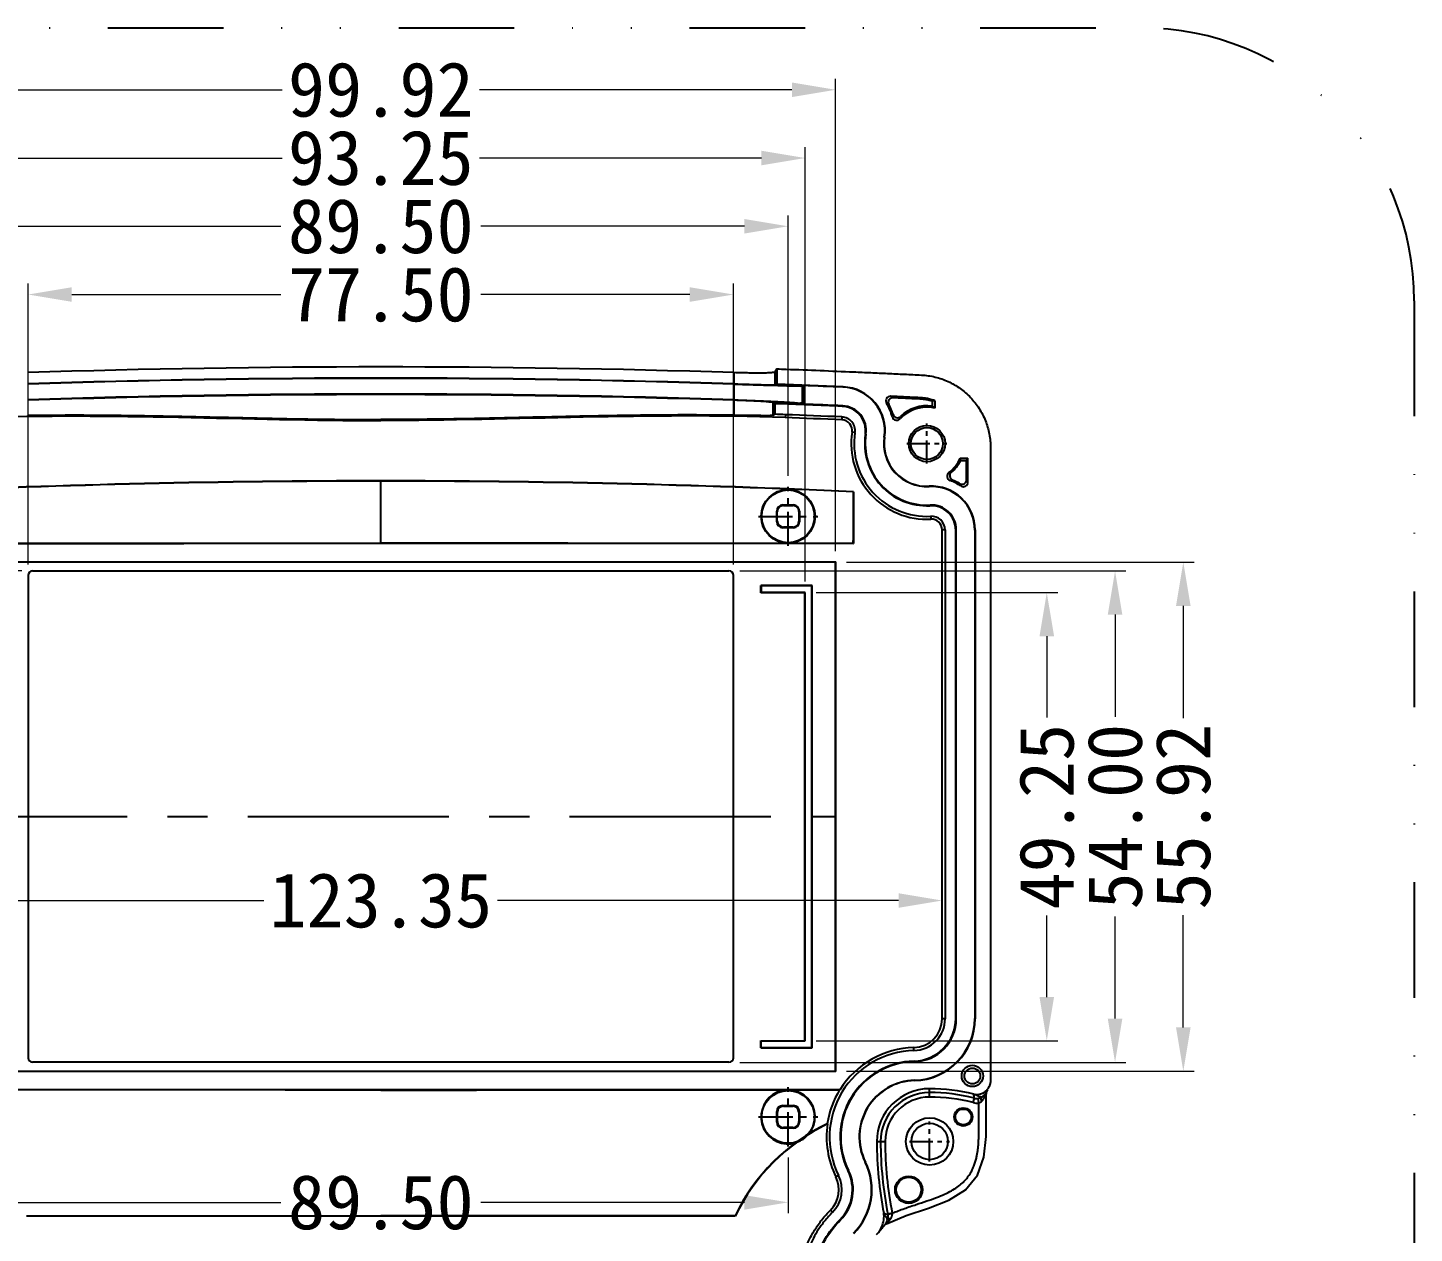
# Model space of a CAD drawing. Header units: millimetres. Extents: x 186 to 1161, y 123 to 802.
# Drawn here: x 508.2 to 660.6, y 292.7 to 425.2 of the extents above; entities that cross this region are included whole.
import ezdxf

# ---------------------------------------------------------------- set-up
doc = ezdxf.new("R2010")
doc.units = ezdxf.units.MM
doc.linetypes.add('CENTER', pattern=[50.8, 31.75, -6.35, 6.35, -6.35])
doc.linetypes.add('DIVIDE', pattern=[31.75, 12.7, -6.35, 0, -6.35, 0, -6.35])
doc.layers.add('dim', color=3, linetype='Continuous', lineweight=9)
doc.styles.add('FFS', font='')
doc.styles.get('FFS').set_extended_font_data('FangSong_GB2312')
doc.dimstyles.new('YanXiu', dxfattribs={"dimtxt": 2.5, "dimasz": 2.2, "dimexe": 0.66, "dimexo": 0.66, "dimgap": 0.66, "dimtad": 0, "dimzin": 1, "dimdsep": 46, "dimtxsty": 'FFS', "dimcen": 0, "dimclrd": 256, "dimclre": 131, "dimclrt": 42, "dimazin": 0, "dimtfac": 1, "dimtofl": 0, "dimtmove": 0, "dimatfit": 3, "dimfxl": 1, "dimlwd": 5, "dimlwe": 5, "dimarcsym": 0})

# ---------------------------------------------------------------- blocks, each defined once
blk = doc.blocks.new('*D92')
at = {"layer": 'Defpoints', "color": 0}
for p in [(585.76, 395.87), (508.26, 364.99), (585.76, 364.99)]:
    blk.add_point(p, dxfattribs=at)
at = {"layer": 'dim', "color": 131, "lineweight": 5}
for p, q in [((508.26, 366.19), (508.26, 397.07)), ((585.76, 366.19), (585.76, 397.07))]:
    blk.add_line(p, q, dxfattribs=at)
at = {"layer": 'dim', "lineweight": 5}
for p, q in [((513.06, 395.87), (536.03, 395.87)), ((580.96, 395.87), (557.99, 395.87))]:
    blk.add_line(p, q, dxfattribs=at)
at = {"layer": 'dim'}
for points in [[(513.06, 396.67), (513.06, 395.07), (508.26, 395.87)], [(580.96, 396.67), (580.96, 395.07), (585.76, 395.87)]]:
    blk.add_solid(points, dxfattribs=at)
at = {"layer": 'dim', "color": 42, "insert": (547.01, 395.87), "char_height": 6, "attachment_point": 5, "style": 'FFS'}
blk.add_mtext('77.50', dxfattribs=at)
blk = doc.blocks.new('*D93')
at = {"layer": 'Defpoints', "color": 0}
for p in [(591.76, 403.37), (502.26, 374.74), (591.76, 374.74)]:
    blk.add_point(p, dxfattribs=at)
at = {"layer": 'dim', "color": 131, "lineweight": 5}
for p, q in [((502.26, 375.94), (502.26, 404.57)), ((591.76, 375.94), (591.76, 404.57))]:
    blk.add_line(p, q, dxfattribs=at)
at = {"layer": 'dim', "lineweight": 5}
for p, q in [((507.06, 403.37), (536.03, 403.37)), ((586.96, 403.37), (557.99, 403.37))]:
    blk.add_line(p, q, dxfattribs=at)
at = {"layer": 'dim'}
for points in [[(507.06, 404.17), (507.06, 402.57), (502.26, 403.37)], [(586.96, 404.17), (586.96, 402.57), (591.76, 403.37)]]:
    blk.add_solid(points, dxfattribs=at)
at = {"layer": 'dim', "color": 42, "insert": (547.01, 403.37), "char_height": 6, "attachment_point": 5, "style": 'FFS'}
blk.add_mtext('89.50', dxfattribs=at)
blk = doc.blocks.new('*D94')
at = {"layer": 'Defpoints', "color": 0}
for p in [(593.63, 410.87), (500.38, 363.12), (593.63, 363.12)]:
    blk.add_point(p, dxfattribs=at)
at = {"layer": 'dim', "color": 131, "lineweight": 5}
for p, q in [((500.38, 364.32), (500.38, 412.07)), ((593.63, 364.32), (593.63, 412.07))]:
    blk.add_line(p, q, dxfattribs=at)
at = {"layer": 'dim', "lineweight": 5}
for p, q in [((505.18, 410.87), (536.18, 410.87)), ((588.83, 410.87), (557.84, 410.87))]:
    blk.add_line(p, q, dxfattribs=at)
at = {"layer": 'dim'}
for points in [[(505.18, 411.67), (505.18, 410.07), (500.38, 410.87)], [(588.83, 411.67), (588.83, 410.07), (593.63, 410.87)]]:
    blk.add_solid(points, dxfattribs=at)
at = {"layer": 'dim', "color": 42, "insert": (547.01, 410.87), "char_height": 6, "attachment_point": 5, "style": 'FFS'}
blk.add_mtext('93.25', dxfattribs=at)
blk = doc.blocks.new('*D126')
at = {"layer": 'Defpoints', "color": 0}
for p in [(596.97, 418.37), (497.05, 366.45), (596.97, 366.45)]:
    blk.add_point(p, dxfattribs=at)
at = {"layer": 'dim', "color": 131, "lineweight": 5}
for p, q in [((497.05, 367.65), (497.05, 419.57)), ((596.97, 367.65), (596.97, 419.57))]:
    blk.add_line(p, q, dxfattribs=at)
at = {"layer": 'dim', "lineweight": 5}
for p, q in [((501.85, 418.37), (536.16, 418.37)), ((592.17, 418.37), (557.86, 418.37))]:
    blk.add_line(p, q, dxfattribs=at)
at = {"layer": 'dim'}
for points in [[(501.85, 419.17), (501.85, 417.57), (497.05, 418.37)], [(592.17, 419.17), (592.17, 417.57), (596.97, 418.37)]]:
    blk.add_solid(points, dxfattribs=at)
at = {"layer": 'dim', "color": 42, "insert": (547.01, 418.37), "char_height": 6, "attachment_point": 5, "style": 'FFS'}
blk.add_mtext('99.92', dxfattribs=at)
blk = doc.blocks.new('*D95')
at = {"layer": 'Defpoints', "color": 0}
for p in [(593.63, 363.12), (593.63, 313.87), (620.18, 313.87)]:
    blk.add_point(p, dxfattribs=at)
at = {"layer": 'dim', "color": 131, "lineweight": 5}
for p, q in [((594.83, 363.12), (621.38, 363.12)), ((594.83, 313.87), (621.38, 313.87))]:
    blk.add_line(p, q, dxfattribs=at)
at = {"layer": 'dim', "lineweight": 5}
for p, q in [((620.18, 358.32), (620.18, 349.37)), ((620.18, 318.67), (620.18, 327.61))]:
    blk.add_line(p, q, dxfattribs=at)
at = {"layer": 'dim'}
for points in [[(619.38, 358.32), (620.98, 358.32), (620.18, 363.12)], [(619.38, 318.67), (620.98, 318.67), (620.18, 313.87)]]:
    blk.add_solid(points, dxfattribs=at)
at = {"layer": 'dim', "color": 42, "insert": (620.18, 338.49), "char_height": 6, "attachment_point": 5, "rotation": 90, "style": 'FFS'}
blk.add_mtext('49.25', dxfattribs=at)
blk = doc.blocks.new('*D96')
at = {"layer": 'Defpoints', "color": 0}
for p in [(585.26, 365.49), (585.26, 311.49), (627.68, 311.49)]:
    blk.add_point(p, dxfattribs=at)
at = {"layer": 'dim', "color": 131, "lineweight": 5}
for p, q in [((586.46, 365.49), (628.88, 365.49)), ((586.46, 311.49), (628.88, 311.49))]:
    blk.add_line(p, q, dxfattribs=at)
at = {"layer": 'dim', "lineweight": 5}
for p, q in [((627.68, 360.69), (627.68, 349.45)), ((627.68, 316.29), (627.68, 327.53))]:
    blk.add_line(p, q, dxfattribs=at)
at = {"layer": 'dim'}
for points in [[(626.88, 360.69), (628.48, 360.69), (627.68, 365.49)], [(626.88, 316.29), (628.48, 316.29), (627.68, 311.49)]]:
    blk.add_solid(points, dxfattribs=at)
at = {"layer": 'dim', "color": 42, "insert": (627.68, 338.49), "char_height": 6, "attachment_point": 5, "rotation": 90, "style": 'FFS'}
blk.add_mtext('54.00', dxfattribs=at)
blk = doc.blocks.new('*D127')
at = {"layer": 'Defpoints', "color": 0}
for p in [(596.97, 366.45), (596.97, 310.53), (635.18, 310.53)]:
    blk.add_point(p, dxfattribs=at)
at = {"layer": 'dim', "color": 131, "lineweight": 5}
for p, q in [((598.17, 366.45), (636.38, 366.45)), ((598.17, 310.53), (636.38, 310.53))]:
    blk.add_line(p, q, dxfattribs=at)
at = {"layer": 'dim', "lineweight": 5}
for p, q in [((635.18, 361.65), (635.18, 349.32)), ((635.18, 315.33), (635.18, 327.66))]:
    blk.add_line(p, q, dxfattribs=at)
at = {"layer": 'dim'}
for points in [[(634.38, 361.65), (635.98, 361.65), (635.18, 366.45)], [(634.38, 315.33), (635.98, 315.33), (635.18, 310.53)]]:
    blk.add_solid(points, dxfattribs=at)
at = {"layer": 'dim', "color": 42, "insert": (635.18, 338.49), "char_height": 6, "attachment_point": 5, "rotation": 90, "style": 'FFS'}
blk.add_mtext('55.92', dxfattribs=at)
blk = doc.blocks.new('*D97')
at = {"layer": 'Defpoints', "color": 0}
for p in [(472.39, 371.49), (499.01, 371.49), (508.76, 365.49)]:
    blk.add_point(p, dxfattribs=at)
at = {"layer": 'dim', "lineweight": 5}
for p, q in [((472.39, 376.29), (472.39, 381.09)), ((472.39, 360.69), (472.39, 355.89))]:
    blk.add_line(p, q, dxfattribs=at)
at = {"layer": 'dim', "color": 131, "lineweight": 5}
for p, q in [((497.81, 371.49), (471.19, 371.49)), ((507.56, 365.49), (471.19, 365.49))]:
    blk.add_line(p, q, dxfattribs=at)
at = {"layer": 'dim'}
for points in [[(471.59, 376.29), (473.19, 376.29), (472.39, 371.49)], [(471.59, 360.69), (473.19, 360.69), (472.39, 365.49)]]:
    blk.add_solid(points, dxfattribs=at)
at = {"layer": 'dim', "color": 42, "insert": (472.39, 389.99), "char_height": 6, "attachment_point": 5, "rotation": 90, "style": 'FFS'}
blk.add_mtext('6.00', dxfattribs=at)
blk = doc.blocks.new('*D101')
at = {"layer": 'Defpoints', "color": 0}
for p in [(502.26, 302.23), (591.76, 302.23), (591.76, 296.1)]:
    blk.add_point(p, dxfattribs=at)
at = {"layer": 'dim', "color": 131, "lineweight": 5}
for p, q in [((502.26, 301.03), (502.26, 294.9)), ((591.76, 301.03), (591.76, 294.9))]:
    blk.add_line(p, q, dxfattribs=at)
at = {"layer": 'dim', "lineweight": 5}
for p, q in [((507.06, 296.1), (536.03, 296.1)), ((586.96, 296.1), (557.99, 296.1))]:
    blk.add_line(p, q, dxfattribs=at)
at = {"layer": 'dim'}
for points in [[(507.06, 296.9), (507.06, 295.3), (502.26, 296.1)], [(586.96, 296.9), (586.96, 295.3), (591.76, 296.1)]]:
    blk.add_solid(points, dxfattribs=at)
at = {"layer": 'dim', "color": 42, "insert": (547.01, 296.1), "char_height": 6, "attachment_point": 5, "style": 'FFS'}
blk.add_mtext('89.50', dxfattribs=at)
blk = doc.blocks.new('*D124')
at = {"layer": 'Defpoints', "color": 0}
for p in [(485.33, 329.27), (608.69, 316.29), (485.33, 312.68)]:
    blk.add_point(p, dxfattribs=at)
at = {"layer": 'dim', "color": 131, "lineweight": 5}
for p, q in [((485.33, 313.88), (485.33, 330.47)), ((608.69, 317.49), (608.69, 330.47))]:
    blk.add_line(p, q, dxfattribs=at)
at = {"layer": 'dim', "lineweight": 5}
for p, q in [((490.13, 329.27), (534.17, 329.27)), ((603.89, 329.27), (559.85, 329.27))]:
    blk.add_line(p, q, dxfattribs=at)
at = {"layer": 'dim'}
for points in [[(490.13, 330.07), (490.13, 328.47), (485.33, 329.27)], [(603.89, 330.07), (603.89, 328.47), (608.69, 329.27)]]:
    blk.add_solid(points, dxfattribs=at)
at = {"layer": 'dim', "color": 42, "insert": (547.01, 329.27), "char_height": 6, "attachment_point": 5, "style": 'FFS'}
blk.add_mtext('123.35', dxfattribs=at)

msp = doc.modelspace()

# ---------------------------------------------------------------- linework, layer by layer
at = {"color": 7, "linetype": 'Continuous'}
for p, q in [((585.797, 387.283), (585.797, 386.054)), ((590.508, 387.703), (590.296, 387.333)), ((590.296, 387.333), (590.296, 385.938)), ((590.508, 387.703), (590.508, 386.002)), ((585.797, 386.028), (585.797, 384.298)), ((590.296, 385.938), (590.508, 386.002)), ((593.417, 385.862), (593.295, 385.825)), ((593.295, 385.825), (593.295, 383.904)), ((593.417, 385.862), (593.417, 383.817)), ((597.785, 385.685), (597.82, 385.714)), ((585.797, 384.242), (585.797, 382.596)), ((590.096, 384.022), (590.096, 382.569)), ((590.308, 383.872), (590.096, 384.022)), ((593.295, 383.904), (593.417, 383.817)), ((607.576, 384.147), (607.576, 383.601)), ((607.872, 384.204), (607.872, 383.398)), ((590.308, 382.704), (590.096, 382.569)), ((590.308, 383.872), (590.308, 382.704)), ((591.456, 382.664), (591.444, 382.342)), ((597.68, 382.417), (597.667, 382.094)), ((547.009, 382.016), (547.009, 382.124)), ((599.099, 380.693), (598.78, 380.742)), ((600.247, 380.491), (600.315, 380.53)), ((602.329, 380.185), (602.362, 380.198)), ((610.672, 377.887), (611.509, 377.887)), ((611.36, 377.59), (611.509, 377.887)), ((611.36, 377.59), (610.695, 377.59)), ((547.009, 368.529), (547.009, 375.362)), ((607.241, 374.767), (607.256, 374.799)), ((598.949, 374.194), (598.932, 374.179)), ((598.949, 374.194), (598.949, 368.492)), ((590.509, 370.906), (590.509, 372.078)), ((590.575, 372.011), (590.509, 372.078)), ((590.576, 370.974), (590.575, 372.011)), ((591.239, 372.676), (591.173, 372.742)), ((591.173, 372.742), (592.344, 372.742)), ((591.239, 372.676), (592.279, 372.677)), ((592.279, 372.677), (592.344, 372.742)), ((592.943, 372.012), (592.942, 370.973)), ((592.943, 372.012), (593.009, 372.078)), ((593.009, 372.078), (593.009, 370.906)), ((607.342, 372.665), (607.385, 372.729)), ((590.576, 370.974), (590.509, 370.906)), ((591.241, 370.31), (591.173, 370.242)), ((592.344, 370.242), (591.173, 370.242)), ((592.277, 370.31), (591.241, 370.31)), ((592.277, 370.31), (592.344, 370.242)), ((592.942, 370.973), (593.009, 370.906)), ((607.43, 371.503), (607.447, 371.181)), ((609.008, 370.006), (608.685, 370.006)), ((610.173, 369.969), (610.234, 370.033)), ((612.277, 369.973), (612.308, 370.005)), ((598.949, 368.492), (495.069, 368.492)), ((598.926, 368.514), (598.949, 368.492)), ((497.009, 366.492), (597.009, 366.492)), ((596.97, 366.454), (497.047, 366.454)), ((596.97, 366.454), (597.009, 366.492)), ((596.97, 310.53), (596.97, 366.454)), ((597.009, 310.492), (597.009, 366.492)), ((508.259, 364.992), (508.259, 311.992)), ((508.759, 365.492), (585.259, 365.492)), ((585.759, 311.992), (585.759, 364.992)), ((588.759, 363.092), (588.759, 363.892)), ((594.409, 363.892), (588.759, 363.892)), ((588.759, 363.892), (588.811, 363.866)), ((588.759, 363.092), (588.811, 363.118)), ((593.609, 363.092), (588.759, 363.092)), ((588.811, 363.866), (588.811, 363.118)), ((594.382, 363.866), (588.811, 363.866)), ((593.635, 363.118), (588.811, 363.118)), ((593.609, 363.092), (593.635, 363.118)), ((593.609, 313.892), (593.609, 363.092)), ((593.635, 313.866), (593.635, 363.118)), ((594.409, 363.892), (594.382, 363.866)), ((594.382, 313.118), (594.382, 363.866)), ((594.409, 313.092), (594.409, 363.892)), ((609.008, 316.288), (608.685, 316.288)), ((610.173, 316.322), (610.234, 316.263)), ((612.278, 316.319), (612.308, 316.289)), ((588.759, 313.092), (588.759, 313.892)), ((588.759, 313.892), (588.811, 313.866)), ((588.811, 313.118), (588.811, 313.866)), ((588.811, 313.866), (593.635, 313.866)), ((593.609, 313.892), (593.635, 313.866)), ((588.759, 313.092), (588.811, 313.118)), ((588.759, 313.092), (594.409, 313.092)), ((588.811, 313.118), (594.382, 313.118)), ((594.409, 313.092), (594.382, 313.118)), ((605.59, 312.79), (605.582, 313.112)), ((585.259, 311.492), (508.759, 311.492)), ((605.595, 311.624), (605.634, 311.564)), ((597.009, 310.492), (497.009, 310.492)), ((497.047, 310.53), (596.97, 310.53)), ((605.65, 309.521), (605.665, 309.49)), ((496.542, 308.492), (597.475, 308.492)), ((607.309, 307.677), (607.309, 308.592)), ((613.657, 308.478), (613.522, 308.17)), ((591.173, 306.742), (592.344, 306.742)), ((591.247, 306.668), (591.173, 306.742)), ((591.247, 306.668), (592.27, 306.668)), ((592.27, 306.668), (592.344, 306.742)), ((612.1, 307.066), (612.225, 307.549)), ((612.706, 307.035), (612.629, 307.529)), ((590.509, 304.906), (590.509, 306.078)), ((590.583, 306.004), (590.509, 306.078)), ((590.582, 304.98), (590.509, 304.906)), ((590.582, 304.98), (590.583, 306.004)), ((592.936, 306.005), (593.009, 306.078)), ((592.936, 306.005), (592.936, 304.979)), ((592.936, 304.979), (593.009, 304.906)), ((593.009, 306.078), (593.009, 304.906)), ((596.091, 304.725), (596.066, 304.743)), ((591.245, 304.314), (591.173, 304.242)), ((592.344, 304.242), (591.173, 304.242)), ((592.272, 304.314), (591.245, 304.314)), ((592.272, 304.314), (592.344, 304.242)), ((601.509, 302.792), (602.424, 302.792)), ((600.226, 300.525), (600.258, 300.529)), ((597.304, 299.058), (597.015, 298.914)), ((598.34, 299.592), (598.407, 299.594)), ((585.949, 294.592), (508.068, 294.592)), ((585.949, 294.592), (585.936, 294.614)), ((596.647, 295.025), (596.418, 295.254)), ((597.459, 294.19), (597.523, 294.168)), ((603.211, 294.915), (602.721, 294.817)), ((601.49, 292.554), (601.659, 292.752)), ((602.359, 293.58), (602.325, 293.541)), ((602.426, 293.657), (602.359, 293.58))]:
    msp.add_line(p, q, dxfattribs=at)
at = {"color": 1, "linetype": 'CENTER', "ltscale": 0.08}
for p, q in [((607.009, 377.292), (607.009, 381.692)), ((604.809, 379.492), (609.209, 379.492)), ((607.309, 300.592), (607.309, 304.992)), ((605.109, 302.792), (609.509, 302.792))]:
    msp.add_line(p, q, dxfattribs=at)
at = {"color": 1, "linetype": 'CENTER', "ltscale": 0.118318}
for p, q in [((591.757, 368.235), (591.757, 374.743)), ((588.503, 371.489), (595.011, 371.489))]:
    msp.add_line(p, q, dxfattribs=at)
at = {"color": 1, "linetype": 'CENTER', "ltscale": 0.696}
msp.add_line((497.047, 338.492), (597.009, 338.492), dxfattribs=at)
at = {"color": 1, "linetype": 'CENTER', "ltscale": 0.118572}
for p, q in [((591.757, 302.234), (591.757, 308.755)), ((588.497, 305.494), (595.018, 305.494))]:
    msp.add_line(p, q, dxfattribs=at)
at = {"color": 2, "linetype": 'DIVIDE'}
msp.add_lwpolyline([(630.555, 135.836), (229.475, 135.836, -0.4142136), (199.475, 165.836), (199.475, 395.189, -0.4142136), (229.475, 425.189), (630.555, 425.189, -0.4142136), (660.555, 395.189), (660.555, 165.836, -0.4142136)], format="xyb", close=True, dxfattribs=at)
at = {"color": 7, "linetype": 'Continuous'}
msp.add_lwpolyline([(602.565, 293.745), (604.727, 294.643), (607.199, 295.474), (609.42, 296.338), (611.26, 297.48), (612.571, 299.075), (613.282, 301.068), (613.504, 303.337), (613.506, 308.009)], dxfattribs=at)
for centre, radius in [((607.009, 379.492), 2), ((607.009, 379.492), 1.75), ((591.757, 371.489), 2.958), ((591.759, 371.492), 2.9), ((612.009, 309.992), 1.175), ((612.009, 309.992), 0.869), ((591.759, 305.492), 2.9), ((611.009, 305.492), 1), ((611.009, 305.492), 0.869), ((607.309, 302.792), 2.6), ((607.309, 302.792), 2), ((605.009, 297.492), 1.5), ((605.009, 297.492), 1.369)]:
    msp.add_circle(centre, radius, dxfattribs=at)
for centre, radius, start, end in [((547.009, -811.51), 1199.42, 88.146769, 91.853231), ((547.006, -811.697), 1198.354, 88.145004, 91.854996), ((547.011, -811.698), 1198.38, 88.145045, 91.854955), ((546.374, -827.767), 1214.571, 87.572362, 87.917554), ((546.244, -830.906), 1217.682, 87.574135, 87.779786), ((597.581, 380.889), 4.8, 351.56959, 87.57386), ((597.617, 380.918), 4.8, 351.36494, 87.57215), ((547.008, -811.575), 1196.447, 88.14214, 91.85786), ((547.009, -811.575), 1196.502, 88.142227, 91.857773), ((603.005, 384.182), 0.5, 87.33983, 211.20639), ((596.024, 371.966), 13.635, 60.0534, 61.27502), ((597.625, 380.922), 5.791, 14.95141, 31.21408), ((603.269, 384.021), 0.5, 87.32216, 208.77373), ((595.608, 372.193), 14.526, 58.06114, 59.28111), ((609.126, 376.937), 7.375, 99.78718, 102.13548), ((546.548, -823.34), 1208.006, 87.573563, 87.923995), ((582.698, 147.381), 235.446, 87.86841, 88.14789), ((546.361, -828.002), 1211.506, 87.57222, 87.866831), ((546.306, -829.344), 1214.075, 87.570961, 87.776135), ((597.617, 380.919), 1.499, 351.35478, 87.58048), ((613.804, 364.048), 25.322, 129.31104, 129.51826), ((597.577, 380.885), 2.699, 351.59434, 87.57733), ((597.647, 380.943), 2.699, 351.18394, 87.57396), ((597.63, 380.924), 5.933, 17.23894, 28.77655), ((633.529, 373.768), 31.519, 163.57166, 164.07649), ((603.703, 382.545), 0.5, 194.9619, 317.28431), ((603.774, 382.831), 0.5, 197.24595, 314.09244), ((607.009, 379.492), 4, 77.52935, 137.28054), ((640.998, 375.069), 37.612, 168.64938, 169.06228), ((607.009, 379.492), 4.148, 82.14388, 134.08952), ((546.361, -828.002), 1211.183, 87.57222, 87.866831), ((597.616, 380.918), 1.178, 351.40552, 87.5292), ((607.009, 379.492), 8.323, 171.36439, 273.01618), ((607.009, 379.492), 8, 171.36439, 273.01618), ((607.009, 379.492), 6.835, 171.59879, 272.79449), ((607.009, 379.492), 6.774, 171.18847, 273.18253), ((607.009, 379.492), 4.731, 171.57079, 272.82096), ((607.009, 379.492), 4.7, 171.36615, 273.0145), ((607.009, 379.492), 4, 307.10011, 336.3395), ((609.723, 375.903), 0.5, 127.09632, 249.42126), ((605.931, 413.786), 37.647, 275.31975, 275.73227), ((610.015, 375.946), 0.5, 130.28835, 247.13642), ((607.009, 379.492), 4.148, 310.29127, 332.70995), ((547.009, -751.508), 1126.9, 87.358242, 92.641758), ((547.009, -764.087), 1139.449, 87.38817, 92.61183), ((607.478, 369.973), 4.8, 359.99721, 92.82199), ((607.508, 370.005), 4.8, 359.99734, 93.01554), ((603.92, 406.385), 31.457, 280.30541, 280.81123), ((607.514, 370.016), 5.788, 56.22854, 69.43029), ((607.516, 370.02), 5.931, 58.6637, 67.14067), ((610.861, 375.513), 0.5, 238.6613, 359.99104), ((598.429, 368.8), 13.699, 26.1004, 27.31402), ((611.009, 375.243), 0.5, 236.23119, 359.98196), ((598.685, 368.394), 14.538, 28.1043, 29.32068), ((591.239, 372.012), 0.664, 90.06477, 180.11449), ((592.279, 372.013), 0.664, 359.90467, 90.03022), ((607.474, 369.969), 2.699, 359.99439, 92.79833), ((607.535, 370.033), 2.699, 359.99464, 93.18645), ((591.241, 370.975), 0.665, 180.08534, 269.97608), ((592.277, 370.974), 0.665, 269.92941, 359.89502), ((607.509, 370.006), 1.499, 359.99018, 93.02442), ((607.508, 370.005), 1.178, 0.03664, 92.9776), ((508.759, 364.992), 0.5, 90, 180), ((585.259, 364.992), 0.5, 0, 90), ((605.508, 316.289), 3.177, 271.33587, 359.98907), ((605.509, 316.288), 3.499, 271.31654, 0.00834), ((605.474, 316.322), 4.699, 271.46839, 0.00693), ((605.535, 316.262), 4.699, 271.20538, 0.00683), ((605.478, 316.318), 6.8, 271.4538, 0.00451), ((605.508, 316.288), 6.8, 271.32254, 0.00445), ((605.809, 303.292), 9.5, 91.32128, 206.46524), ((605.809, 303.292), 9.823, 91.32128, 148.03682), ((508.759, 311.992), 0.5, 180, 270), ((585.259, 311.992), 0.5, 270, 0), ((605.809, 303.292), 8.335, 91.47164, 206.35462), ((605.809, 303.292), 8.274, 91.20867, 206.54816), ((605.809, 303.292), 6.231, 91.45464, 206.36882), ((605.809, 303.292), 6.2, 91.32339, 206.46542), ((591.757, 305.494), 2.964, 321.86319, 286.16705), ((605.801, 303.301), 9.841, 148.35903, 171.57363), ((608.394, 288.808), 22.51, 119.01845, 119.16982), ((607.309, 302.792), 5.8, 90, 180), ((607.309, 302.792), 5.384, 90, 180), ((607.309, 288.592), 20, 75.94896, 90), ((607.309, 288.592), 19.584, 75.46123, 90), ((612.407, 308.963), 0.999, 255.94871, 263.23412), ((612.343, 308.874), 1.373, 326.4969, 329.17527), ((591.248, 306.003), 0.665, 90.0278, 179.93378), ((592.271, 306.004), 0.664, 0.08563, 90.06689), ((607.309, 302.792), 4.885, 90, 180), ((607.309, 288.592), 19.085, 75.46128, 90), ((612.476, 308.517), 1.499, 255.46619, 278.82412), ((612.476, 308.515), 0.998, 255.43736, 278.83035), ((612.464, 308.594), 1.078, 278.82227, 288.56599), ((612.469, 308.58), 1.063, 288.57291, 294.03921), ((612.475, 308.566), 1.048, 294.03862, 299.88416), ((611.775, 308.478), 1.783, 325.10899, 329.21545), ((605.405, 285.271), 21.595, 115.62377, 154.36701), ((605.422, 285.244), 21.6, 115.59372, 154.35645), ((591.246, 304.979), 0.664, 179.90471, 269.93919), ((592.273, 304.978), 0.664, 269.96589, 0.07611), ((605.809, 303.292), 9.823, 171.61304, 206.46524), ((591.759, 305.492), 2.935, 289.34204, 318.68012), ((589.483, 308.825), 6.917, 310.36148, 311.74515), ((589.52, 308.849), 6.917, 296.28403, 297.6607), ((642.23, 302.792), 40.722, 180, 191.154), ((642.23, 302.792), 40.306, 180, 191.4126), ((642.23, 302.792), 39.806, 180, 191.4126), ((594.134, 297.505), 6.8, 315.0928, 26.36917), ((594.171, 297.499), 6.8, 315.01086, 26.46577), ((594.169, 297.499), 3.179, 315.04903, 26.43438), ((594.172, 297.499), 3.499, 315.01666, 26.4675), ((594.129, 297.506), 4.699, 315.11347, 26.35599), ((594.204, 297.494), 4.699, 314.94561, 26.54957), ((601.296, 294.721), 1.001, 3.18741, 11.15118), ((600.177, 295.109), 2.678, 331.91211, 336.90407), ((600.031, 295.173), 2.837, 336.88141, 339.72948), ((617.918, 297.881), 15.502, 191.40015, 191.59678), ((600.074, 296.345), 3.6, 317.46389, 320.85233), ((600.226, 296.219), 3.403, 320.87145, 323.06368), ((600.385, 296.1), 3.204, 323.06635, 325.60197), ((616.428, 296.018), 13.263, 184.76655, 184.91052), ((599.339, 294.56), 2.941, 322.08528, 323.10276), ((600.358, 295.013), 2.473, 326.76475, 331.9124)]:
    msp.add_arc(centre, radius, start, end, dxfattribs=at)
for centre, major_axis, ratio, start_param, end_param in [((604.054, 379.492), (5.909, 0), 0.8660474, 0.8682766, 0.9323809), ((607.009, 377.361), (0, 4.263), 0.8660474, -1.5169712, -1.4470748), ((591.173, 372.077), (-0.47, 0.47), 0.9996955, -0.7852459, 0.7852459), ((592.344, 372.077), (-0.47, -0.47), 0.9996955, 2.3563468, 3.9268385), ((591.173, 370.907), (-0.47, -0.47), 0.9996955, -0.7852459, 0.7852459), ((592.344, 370.907), (-0.47, 0.47), 0.9996955, 2.3563468, 3.9268385), ((591.173, 306.077), (-0.47, 0.47), 0.9996955, -0.7852459, 0.7852459), ((592.344, 306.077), (-0.47, -0.47), 0.9996955, 2.3563468, 3.9268385), ((591.173, 304.907), (-0.47, -0.47), 0.9996955, -0.7852459, 0.7852459), ((592.344, 304.907), (-0.47, 0.47), 0.9996955, 2.3563468, 3.9268385)]:
    msp.add_ellipse(centre, major_axis=major_axis, ratio=ratio, start_param=start_param, end_param=end_param, dxfattribs=at)
for points, start_tangent, end_tangent in [([(503.509, 387.703), (502.454, 387.665), (498.743, 387.521), (495.032, 387.366), (493.177, 387.284), (491.322, 387.199), (489.467, 387.112), (488.54, 387.067), (487.613, 387.021), (486.856, 386.948), (486.109, 386.802), (484.676, 386.304), (483.36, 385.542), (482.213, 384.546), (481.276, 383.352), (480.58, 382), (480.153, 380.544), (480.045, 379.79), (480.009, 379.031), (480.009, 377.851), (480.009, 376.67), (480.009, 374.31), (480.009, 371.949), (480.009, 369.589), (480.009, 364.867), (480.009, 360.146), (480.009, 355.425), (480.009, 350.704), (480.009, 341.262), (480.009, 331.819), (480.009, 322.377), (480.009, 317.656), (480.009, 312.934), (480.009, 308.213), (480.009, 305.853), (480.009, 304.672), (480.009, 303.492), (480.047, 302.396), (480.178, 301.306), (480.659, 299.562), (481.412, 298.19), (482.397, 297.126), (484.89, 295.656), (487.817, 294.614), (490.768, 293.511), (493.397, 291.898), (494.461, 290.77), (495.286, 289.361), (495.845, 287.467), (495.97, 286.481), (496.009, 285.492), (496.009, 284.256), (496.009, 283.019), (496.009, 280.546), (496.009, 278.073), (496.009, 275.6), (496.009, 273.127), (496.009, 270.654), (496.009, 268.182), (496.009, 266.945), (496.009, 265.709), (496.026, 265.176), (496.08, 264.645), (496.168, 264.119), (496.291, 263.6), (496.542, 262.62), (496.759, 261.632), (497.095, 259.636), (497.365, 255.6), (497.297, 253.578), (497.095, 251.564), (496.759, 249.569), (496.542, 248.581), (496.291, 247.6), (496.168, 247.082), (496.08, 246.555), (496.009, 245.492), (496.08, 244.429), (496.168, 243.902), (496.291, 243.384), (496.542, 242.403), (496.759, 241.415), (497.095, 239.42), (497.297, 237.406), (497.365, 235.384), (497.297, 233.361), (497.095, 231.348), (496.759, 229.352), (496.542, 228.364), (496.291, 227.384), (496.168, 226.865), (496.08, 226.338), (496.009, 225.275), (496.08, 224.212), (496.168, 223.686), (496.291, 223.167), (496.542, 222.187), (496.759, 221.198), (497.095, 219.203), (497.297, 217.189), (497.365, 215.167), (497.297, 213.145), (497.095, 211.131), (496.759, 209.136), (496.542, 208.147), (496.291, 207.167), (496.168, 206.649), (496.08, 206.122), (496.009, 205.059), (496.08, 203.996), (496.168, 203.469), (496.291, 202.95), (496.542, 201.97), (496.759, 200.982), (497.095, 198.986), (497.297, 196.973), (497.365, 194.951), (497.095, 190.914), (496.759, 188.919), (496.542, 187.931), (496.291, 186.951), (496.168, 186.432), (496.08, 185.906), (496.026, 185.375), (496.009, 184.842), (496.009, 183.758), (496.009, 182.673), (496.009, 180.505), (496.009, 176.167), (496.009, 173.998), (496.009, 171.83), (496.009, 170.745), (496.009, 169.661), (496.009, 168.576), (496.009, 168.034), (496.009, 167.763), (496.009, 167.492), (496.01, 167.282), (496.015, 167.073), (496.033, 166.66), (496.104, 165.854), (496.221, 165.074), (496.383, 164.319), (496.839, 162.883), (497.461, 161.543), (499.17, 159.136), (501.442, 157.074), (504.206, 155.329), (507.392, 153.874), (514.748, 151.732), (520.509, 150.737)], (-0.9993428, -0.0362491), (0.9907819, -0.135467)), ([(590.296, 387.333), (590.189, 387.297), (589.92, 387.268), (589.497, 387.248), (588.937, 387.237), (588.26, 387.235), (587.492, 387.243), (586.66, 387.259), (585.797, 387.283)], (-0.4980132, -0.8671694), (-0.999477, 0.0323392)), ([(590.508, 387.703), (591.564, 387.665), (595.275, 387.521), (598.985, 387.366), (600.84, 387.284), (602.695, 387.199), (604.55, 387.112), (605.478, 387.067), (606.404, 387.021), (607.161, 386.948), (607.908, 386.802), (609.342, 386.304), (610.657, 385.542), (611.804, 384.546), (612.742, 383.352), (613.437, 382), (613.864, 380.544), (613.973, 379.79), (614.009, 379.031), (614.009, 377.851), (614.009, 376.67), (614.009, 374.31), (614.009, 371.949), (614.009, 369.589), (614.009, 364.867), (614.009, 360.146), (614.009, 355.425), (614.009, 350.704), (614.009, 341.262), (614.009, 331.819), (614.009, 322.377), (614.009, 317.656), (614.009, 312.934), (614.008, 309.283)], (0.9993428, -0.0362491), (0.0001059, -1)), ([(585.797, 386.054), (586.661, 386.027), (587.492, 386.001), (588.261, 385.978), (588.937, 385.96), (589.497, 385.946), (589.92, 385.937), (590.189, 385.935), (590.296, 385.938)], (0.9994759, -0.0323705), (0.95853, 0.2849918)), ([(585.797, 386.028), (587.707, 385.967), (589.49, 385.911), (591.031, 385.866), (592.227, 385.834), (592.998, 385.82), (593.295, 385.825)], (0.9994759, -0.0323712), (0.9591764, 0.2828084)), ([(585.797, 384.298), (587.706, 384.23), (589.49, 384.156), (591.031, 384.08), (592.227, 384.009), (592.998, 383.948), (593.295, 383.904)], (0.9994744, -0.0324182), (0.8169946, -0.5766453)), ([(590.096, 384.022), (589.858, 384.053), (589.237, 384.096), (588.286, 384.145), (587.106, 384.195), (585.797, 384.242)], (-0.8180516, 0.5751448), (-0.9994743, 0.0324197)), ([(607.872, 384.204), (607.311, 384.374), (606.811, 384.472), (606.243, 384.526), (605.366, 384.569), (604.426, 384.615), (603.028, 384.681)], (-0.9411524, 0.3379824), (-0.9989258, 0.0463392)), ([(607.576, 384.147), (607.276, 384.23), (606.79, 384.325), (606.234, 384.378), (605.359, 384.421), (604.419, 384.467), (603.292, 384.52)], (-0.9555782, 0.2947377), (-0.998911, 0.0466559)), ([(502.573, 382.342), (547.009, 382.016)], (0.9993074, 0.0372118), (1, 0)), ([(508.22, 382.596), (512.318, 382.631), (516.431, 382.619), (520.544, 382.57), (524.64, 382.496), (528.725, 382.409), (532.889, 382.315), (537.247, 382.226), (541.914, 382.155), (547.009, 382.124)], (0.9998847, 0.0151825), (1, 0)), ([(591.444, 382.342), (547.009, 382.016)], (-0.9993074, 0.0372118), (-1, 0)), ([(585.797, 382.596), (581.699, 382.631), (577.586, 382.619), (573.474, 382.57), (569.377, 382.496), (565.293, 382.409), (561.129, 382.315), (556.771, 382.226), (552.103, 382.155), (547.009, 382.124)], (-0.9998847, 0.0151825), (-1, 0)), ([(590.096, 382.569), (589.967, 382.557), (589.635, 382.552), (589.118, 382.553), (588.439, 382.559), (587.631, 382.569), (586.737, 382.582), (585.797, 382.596)], (-0.8440181, -0.5363147), (-0.9998847, 0.0151825)), ([(611.509, 375.243), (611.509, 376.666), (611.509, 377.862), (611.509, 377.887)], (0.0003872, 0.9999999), (0.004038, 0.9999918)), ([(611.361, 375.513), (611.36, 376.666), (611.36, 377.59)], (0.0002206, 1), (0.0013251, 0.9999991)), ([(598.926, 368.514), (598.928, 370.402), (598.93, 372.29), (598.932, 374.179)], (0.0009336, 0.9999996), (0.0010914, 0.9999994)), ([(608.685, 316.288), (608.685, 328.751), (608.685, 340.354), (608.685, 351.098), (608.685, 360.981), (608.685, 370.006)], (-0.0000628, 1), (0.0000277, 1)), ([(609.008, 370.006), (609.008, 360.981), (609.008, 351.098), (609.008, 340.354), (609.008, 328.751), (609.008, 316.288)], (-0.0000277, -1), (0.0000628, -1)), ([(610.173, 316.322), (610.173, 334.724), (610.173, 352.606), (610.173, 369.969)], (-0.0000642, 1), (0.0000309, 1)), ([(610.234, 316.263), (610.234, 334.72), (610.234, 352.643), (610.234, 370.033)], (-0.0000618, 1), (0.0000252, 1)), ([(612.277, 369.973), (612.277, 352.481), (612.277, 334.596), (612.278, 316.319)], (-0.0000307, -1), (0.000064, -1)), ([(612.308, 370.005), (612.308, 368.214), (612.308, 365.467), (612.308, 362.72), (612.308, 351.733), (612.308, 340.745), (612.308, 329.757), (612.308, 324.263), (612.308, 318.77), (612.308, 316.289)], (-0.000028, -1), (0.0000628, -1)), ([(495.091, 368.514), (512.398, 368.522), (529.704, 368.527), (547.009, 368.529)], (0.9999998, 0.0005581), (1, -0.0000001)), ([(598.926, 368.514), (581.619, 368.522), (564.313, 368.527), (547.009, 368.529)], (-0.9999998, 0.0005581), (-1, -0.0000001)), ([(613.637, 308.487), (613.868, 308.836), (614.008, 309.283)], (0.6586314, 0.7524658), (0.1489423, 0.9888459)), ([(547.009, 308.449), (530.205, 308.451), (513.401, 308.456), (496.594, 308.463)], (-1, -0.0000001), (-0.9999999, 0.0005418)), ([(547.009, 308.449), (563.812, 308.451), (580.617, 308.456), (597.423, 308.463)], (1, -0.0000001), (0.9999999, 0.0005418)), ([(612.225, 307.549), (612.219, 307.594), (612.214, 307.634), (612.209, 307.67), (612.205, 307.702), (612.2, 307.731), (612.197, 307.757), (612.193, 307.781), (612.19, 307.803), (612.187, 307.823), (612.185, 307.842), (612.182, 307.859), (612.18, 307.874), (612.178, 307.888), (612.177, 307.901), (612.175, 307.913), (612.174, 307.925), (612.172, 307.935), (612.17, 307.954), (612.168, 307.969), (612.166, 307.982), (612.164, 307.994)], (-0.1192448, 0.9928649), (-0.1611426, 0.9869311)), ([(612.289, 307.971), (612.763, 307.988), (613.222, 308.152), (613.599, 308.445), (613.637, 308.487)], (0.9930361, -0.1178105), (0.6586314, 0.7524658)), ([(612.997, 307.658), (612.791, 307.715), (612.559, 307.817), (612.289, 307.971)], (-0.9835761, 0.1804937), (-0.855476, 0.5178425)), ([(612.997, 307.658), (613.13, 307.744), (613.24, 307.832), (613.325, 307.914), (613.392, 307.988), (613.445, 308.054), (613.488, 308.116)], (0.8652557, 0.5013309), (0.5519299, 0.8338905)), ([(613.307, 307.565), (613.361, 307.662), (613.405, 307.751), (613.441, 307.833), (613.47, 307.908), (613.491, 307.969), (613.503, 308.004)], (0.5123691, 0.8587653), (0.3378012, 0.9412175)), ([(613.522, 308.17), (613.512, 308.116), (613.505, 308.005)], (-0.4019335, -0.9156689), (-0.0473283, -0.9988794)), ([(603.211, 294.915), (604.533, 295.424), (605.83, 295.864), (607.009, 296.254), (608.046, 296.625), (608.942, 296.998), (609.708, 297.384), (610.348, 297.785), (610.867, 298.199), (611.29, 298.628), (611.642, 299.086), (611.93, 299.573), (612.155, 300.063), (612.321, 300.532), (612.441, 300.97), (612.527, 301.371), (612.588, 301.739), (612.633, 302.082), (612.664, 302.414), (612.686, 302.751), (612.699, 303.11), (612.706, 303.506), (612.707, 303.952), (612.706, 304.456), (612.705, 305.017), (612.705, 305.633), (612.706, 306.305), (612.706, 307.035)], (0.9224291, 0.3861666), (-0.0001589, 1)), ([(612.706, 307.035), (612.786, 307.061), (612.87, 307.101), (612.957, 307.157)], (0.9696217, 0.2446093), (0.8047861, 0.5935649)), ([(613.045, 307.231), (612.975, 307.418), (612.958, 307.569), (612.997, 307.658)], (-0.4333542, 0.9012237), (0.7935959, 0.6084452)), ([(612.957, 307.157), (613.045, 307.231)], (0.8047861, 0.5935649), (0.7241952, 0.6895951)), ([(613.045, 307.231), (613.151, 307.344), (613.238, 307.458)], (0.7242298, 0.6895587), (0.5725815, 0.8198478)), ([(508.082, 294.614), (521.058, 294.618), (534.034, 294.621), (547.009, 294.622)], (0.9999999, 0.0004194), (1, -0.0000001)), ([(585.936, 294.614), (572.959, 294.618), (559.984, 294.621), (547.009, 294.622)], (-0.9999999, 0.0004194), (-1, -0.0000001)), ([(596.647, 295.025), (595.757, 294.03), (595.074, 293.082), (594.541, 292.175), (594.113, 291.276), (593.761, 290.358), (593.479, 289.413), (593.268, 288.455), (593.126, 287.497), (593.041, 286.528), (593.006, 285.516), (593.007, 284.464), (593.008, 283.345), (593.008, 282.142), (593.008, 280.889), (593.008, 279.62), (593.008, 278.366), (593.008, 277.146), (593.008, 275.987), (593.008, 274.906), (593.008, 273.921), (593.008, 273.047), (593.008, 272.276), (593.008, 271.586), (593.008, 270.955), (593.008, 270.372), (593.008, 269.836), (593.008, 269.345), (593.008, 268.897), (593.008, 268.49), (593.008, 268.126), (593.008, 267.801), (593.007, 267.502), (593.008, 267.214), (593.008, 266.925), (593.009, 266.635), (593.011, 266.352), (593.011, 266.078), (593.008, 265.808), (593.003, 265.539), (592.995, 265.357), (592.974, 265.23), (592.922, 265.007), (592.848, 264.717), (592.767, 264.404), (592.683, 264.074), (592.6, 263.731), (592.515, 263.366), (592.426, 262.959), (592.332, 262.503), (592.235, 261.991), (592.135, 261.418), (592.034, 260.781), (591.936, 260.072), (591.844, 259.279), (591.762, 258.388), (591.698, 257.407), (591.661, 256.389), (591.653, 255.404), (591.669, 254.492), (591.705, 253.659), (591.755, 252.907), (591.813, 252.231), (591.877, 251.616), (591.946, 251.048), (592.021, 250.512), (592.099, 250.001), (592.18, 249.513), (592.263, 249.053), (592.345, 248.628), (592.423, 248.251), (592.497, 247.915), (592.569, 247.607), (592.64, 247.313), (592.712, 247.023), (592.784, 246.737), (592.858, 246.451), (592.925, 246.187), (592.967, 245.989), (592.994, 245.777), (593.008, 245.538), (593.002, 245.311), (592.981, 245.094), (592.955, 244.931), (592.914, 244.751), (592.855, 244.521), (592.793, 244.283), (592.73, 244.037), (592.666, 243.787), (592.604, 243.532), (592.541, 243.267), (592.477, 242.983), (592.41, 242.67), (592.338, 242.316), (592.261, 241.916), (592.181, 241.472), (592.099, 240.982), (592.016, 240.442), (591.934, 239.836), (591.853, 239.152), (591.779, 238.374), (591.716, 237.502), (591.672, 236.562), (591.653, 235.584), (591.661, 234.607), (591.693, 233.681), (591.743, 232.852), (591.802, 232.127), (591.868, 231.482), (591.938, 230.894), (592.012, 230.353), (592.087, 229.858), (592.162, 229.407), (592.234, 228.997), (592.303, 228.624), (592.371, 228.282), (592.436, 227.97), (592.5, 227.684), (592.56, 227.422), (592.617, 227.186), (592.67, 226.973), (592.718, 226.781), (592.762, 226.609), (592.802, 226.452), (592.84, 226.307), (592.875, 226.169), (592.908, 226.036), (592.938, 225.918), (592.956, 225.835), (592.969, 225.754), (592.984, 225.652), (592.996, 225.546), (593.004, 225.435), (593.008, 225.312), (593.007, 225.176), (592.997, 225.021), (592.977, 224.848), (592.952, 224.7), (592.899, 224.476), (592.82, 224.169), (592.731, 223.827), (592.643, 223.475), (592.558, 223.121), (592.477, 222.767), (592.399, 222.403), (592.32, 222.01), (592.236, 221.567), (592.148, 221.063), (592.057, 220.501), (591.968, 219.88), (591.881, 219.184), (591.799, 218.389), (591.728, 217.485), (591.677, 216.507), (591.654, 215.511), (591.658, 214.541), (591.685, 213.641), (591.729, 212.833), (591.785, 212.105), (591.85, 211.432), (591.924, 210.787), (592.008, 210.164), (592.099, 209.565), (592.194, 209.004), (592.286, 208.499), (592.374, 208.053), (592.459, 207.65), (592.545, 207.267), (592.635, 206.891), (592.728, 206.521), (592.822, 206.158), (592.909, 205.817), (592.966, 205.559), (592.996, 205.318), (593.009, 205.061), (592.999, 204.829), (592.974, 204.613), (592.945, 204.451), (592.898, 204.256), (592.836, 204.015), (592.773, 203.772), (592.708, 203.521), (592.645, 203.268), (592.583, 203.013), (592.521, 202.745), (592.456, 202.452), (592.386, 202.123), (592.311, 201.748), (592.232, 201.327), (592.151, 200.863), (592.067, 200.348), (591.982, 199.767), (591.897, 199.109), (591.817, 198.362), (591.746, 197.527), (591.691, 196.609), (591.658, 195.623), (591.654, 194.614), (591.676, 193.654), (591.718, 192.789), (591.773, 192.02), (591.838, 191.325), (591.91, 190.682), (591.989, 190.081), (592.072, 189.518), (592.158, 188.994), (592.243, 188.516), (592.325, 188.086), (592.402, 187.701), (592.476, 187.357), (592.546, 187.047), (592.613, 186.764), (592.678, 186.5), (592.742, 186.248), (592.806, 186.001), (592.87, 185.754), (592.927, 185.528), (592.963, 185.367), (592.985, 185.209), (593.001, 185.049), (593.007, 184.855), (593.01, 184.585), (593.01, 184.296), (593.009, 183.997), (593.008, 183.697), (593.008, 183.393), (593.008, 183.074), (593.008, 182.728), (593.008, 182.344), (593.008, 181.915), (593.008, 181.437), (593.008, 180.903), (593.008, 180.311), (593.008, 179.654)], (-0.7068733, -0.7073402), (-0.0002427, -1)), ([(592.684, 284.492), (592.698, 286.14), (592.823, 287.679), (593.078, 289.133), (593.472, 290.511), (594.003, 291.819), (594.673, 293.053), (595.479, 294.199), (596.418, 295.254)], (-0.0048717, 0.9999881), (0.7068733, 0.7073402)), ([(594.173, 179.686), (594.173, 181.424), (594.173, 183.202), (594.174, 184.096), (594.172, 184.885), (594.162, 185.151), (594.14, 185.365), (594.123, 185.488), (594.106, 185.589), (594.056, 185.815), (593.847, 186.632), (593.613, 187.61), (593.242, 189.577), (592.986, 191.554), (592.846, 193.545), (592.822, 195.538), (592.915, 197.533), (593.123, 199.518), (593.271, 200.501), (593.446, 201.479), (593.652, 202.465), (593.89, 203.44), (594.08, 204.185), (594.118, 204.381), (594.149, 204.615), (594.174, 205.08), (594.145, 205.539), (594.113, 205.763), (594.068, 205.984), (593.986, 206.31), (593.871, 206.751), (593.635, 207.73), (593.431, 208.714), (593.259, 209.694), (593.113, 210.678), (592.909, 212.666), (592.821, 214.658), (592.849, 216.65), (592.994, 218.642), (593.255, 220.618), (593.63, 222.583), (593.866, 223.561), (593.981, 224.005), (594.066, 224.342), (594.112, 224.562), (594.143, 224.782), (594.165, 225.019), (594.174, 225.249), (594.169, 225.475), (594.15, 225.707), (594.119, 225.941), (594.082, 226.14), (594.004, 226.457), (593.895, 226.88), (593.658, 227.843), (593.275, 229.812), (593.007, 231.784), (592.855, 233.776), (592.819, 235.77), (592.9, 237.764), (593.097, 239.753), (593.239, 240.734), (593.408, 241.713), (593.608, 242.703), (593.843, 243.689), (594.052, 244.499), (594.137, 244.948), (594.161, 245.188), (594.173, 245.42), (594.155, 245.876), (594.126, 246.114), (594.091, 246.314), (594.024, 246.593), (593.917, 247.01), (593.682, 247.96), (593.469, 248.949), (593.291, 249.929), (593.14, 250.912), (592.924, 252.897), (592.824, 254.889), (592.841, 256.882), (592.974, 258.873), (593.224, 260.854), (593.391, 261.833), (593.585, 262.81), (593.817, 263.804), (594.031, 264.643), (594.103, 264.938), (594.142, 265.141), (594.16, 265.325), (594.17, 265.581), (594.176, 266.351), (594.173, 267.234), (594.173, 269.02), (594.173, 270.787), (594.173, 272.559), (594.173, 274.33), (594.173, 276.102), (594.173, 277.873), (594.173, 279.64), (594.173, 281.423), (594.173, 283.191), (594.17, 284.953), (594.18, 285.961), (594.256, 287.108), (594.431, 288.337), (594.735, 289.58), (595.802, 292.044), (597.459, 294.19)], (0.0002722, 1), (0.7056883, 0.7085224)), ([(594.234, 179.63), (594.234, 179.654), (594.234, 181.424), (594.234, 183.202), (594.235, 184.096), (594.233, 184.886), (594.223, 185.155), (594.2, 185.373), (594.183, 185.496), (594.166, 185.6), (594.116, 185.83), (593.906, 186.647), (593.673, 187.624), (593.303, 189.587), (593.047, 191.56), (592.907, 193.548), (592.883, 195.537), (592.975, 197.528), (593.184, 199.509), (593.332, 200.491), (593.506, 201.468), (593.712, 202.451), (593.949, 203.424), (594.139, 204.171), (594.178, 204.372), (594.21, 204.608), (594.235, 205.08), (594.206, 205.546), (594.174, 205.773), (594.127, 205.998), (594.045, 206.326), (593.931, 206.766), (593.694, 207.743), (593.491, 208.726), (593.319, 209.704), (593.174, 210.686), (592.97, 212.67), (592.882, 214.659), (592.91, 216.648), (593.055, 218.635), (593.315, 220.608), (593.689, 222.57), (593.925, 223.546), (594.04, 223.989), (594.125, 224.328), (594.172, 224.552), (594.204, 224.775), (594.226, 225.015), (594.235, 225.248), (594.23, 225.478), (594.211, 225.714), (594.18, 225.95), (594.142, 226.153), (594.063, 226.472), (593.955, 226.895), (593.718, 227.857), (593.335, 229.822), (593.067, 231.79), (592.916, 233.779), (592.88, 235.769), (592.961, 237.76), (593.158, 239.745), (593.299, 240.725), (593.469, 241.702), (593.668, 242.69), (593.903, 243.674), (594.111, 244.485), (594.198, 244.941), (594.222, 245.183), (594.234, 245.419), (594.216, 245.882), (594.187, 246.123), (594.151, 246.327), (594.083, 246.608), (593.976, 247.025), (593.742, 247.974), (593.529, 248.961), (593.352, 249.939), (593.201, 250.92), (592.985, 252.902), (592.886, 254.89), (592.902, 256.88), (593.035, 258.868), (593.284, 260.845), (593.451, 261.822), (593.645, 262.797), (593.876, 263.789), (594.091, 264.627), (594.163, 264.924), (594.202, 265.131), (594.221, 265.321), (594.231, 265.58), (594.237, 266.351), (594.234, 267.234), (594.235, 269.02), (594.234, 270.787), (594.234, 272.559), (594.234, 274.33), (594.234, 276.102), (594.234, 277.873), (594.234, 279.64), (594.234, 281.423), (594.234, 283.191), (594.231, 284.953), (594.242, 285.959), (594.316, 287.102), (594.491, 288.326), (594.793, 289.562), (595.855, 292.013), (597.523, 294.168)], (0.00022, 1), (0.7077605, 0.7064524)), ([(601.691, 292.794), (601.95, 293.205), (602.231, 293.979), (602.295, 294.777)], (0.6003883, 0.7997086), (-0.0665861, 0.9977807)), ([(602.278, 294.915), (602.295, 294.907), (602.313, 294.9), (602.333, 294.892), (602.355, 294.883), (602.379, 294.874), (602.405, 294.864), (602.434, 294.853), (602.466, 294.842), (602.501, 294.829), (602.54, 294.816), (602.583, 294.802), (602.632, 294.787), (602.683, 294.774), (602.732, 294.764)], (0.9210449, -0.3894564), (0.9875436, -0.1573454)), ([(602.693, 294.19), (602.583, 294.401), (602.439, 294.6), (602.295, 294.777)], (-0.3347248, 0.9423159), (-0.6420384, 0.7666725)), ([(602.693, 294.19), (602.719, 294.273), (602.738, 294.36), (602.75, 294.449), (602.754, 294.536), (602.752, 294.618), (602.744, 294.693), (602.732, 294.764)], (0.337946, 0.9411655), (-0.2020374, 0.9793778)), ([(603.028, 294.29), (602.877, 294.291), (602.76, 294.256), (602.693, 294.19)], (-0.9930555, 0.1176467), (-0.444882, -0.8955892)), ([(603.214, 294.882), (602.977, 294.831), (602.802, 294.788), (602.732, 294.764)], (-0.9795648, -0.2011287), (-0.5994773, -0.8003917)), ([(603.028, 294.29), (603.086, 294.381), (603.134, 294.474), (603.171, 294.567), (603.196, 294.656), (603.211, 294.738), (603.216, 294.813), (603.214, 294.882)], (0.5646576, 0.8253253), (-0.0864569, 0.9962556)), ([(602.135, 293.33), (602.061, 293.247), (601.982, 293.157), (601.899, 293.06), (601.81, 292.955), (601.717, 292.842), (601.683, 292.801)], (-0.6672632, -0.744822), (-0.6290828, -0.7773383)), ([(602.325, 293.541), (602.267, 293.476), (602.204, 293.406), (602.135, 293.33)], (-0.6682826, -0.7439075), (-0.6672632, -0.744822)), ([(602.568, 293.747), (602.472, 293.691), (602.426, 293.657)], (-0.8754873, -0.4832411), (-0.656264, -0.7545314)), ([(602.566, 293.746), (602.592, 293.772), (602.624, 293.804)], (0.6650088, 0.7468355), (0.7008299, 0.7133285)), ([(602.624, 293.804), (602.67, 293.851), (602.726, 293.911)], (0.7008299, 0.7133285), (0.6751175, 0.7377102))]:
    msp.add_spline(points, degree=3, dxfattribs=dict(at, start_tangent=start_tangent, end_tangent=end_tangent))

# ---------------------------------------------------------------- dimensions: what is measured, and where the dimension line sits
at = {"layer": 'dim'}
for base, p1, p2, override, picture, middle in [((596.97, 418.366), (497.047, 366.454), (596.97, 366.454), {"dimtxt": 6, "dimasz": 4.8, "dimexe": 1.1994, "dimexo": 1.1994, "dimgap": 1.1994, "dimzin": 8}, '*D126', (547.009, 418.366)), ((593.635, 410.866), (500.382, 363.118), (593.635, 363.118), {"dimtxt": 6, "dimasz": 4.8, "dimexe": 1.1994, "dimexo": 1.1994, "dimgap": 1.1994}, '*D94', (547.009, 410.866)), ((591.757, 403.366), (502.26, 374.743), (591.757, 374.743), {"dimtxt": 6, "dimasz": 4.8, "dimexe": 1.1994, "dimexo": 1.1994, "dimgap": 1.1994}, '*D93', (547.009, 403.366)), ((585.759, 395.866), (508.259, 364.992), (585.759, 364.992), {"dimtxt": 6, "dimasz": 4.8, "dimexe": 1.1994, "dimexo": 1.1994, "dimgap": 1.1994}, '*D92', (547.009, 395.866)), ((485.332, 329.274), (608.685, 316.288), (485.332, 312.684), {"dimtxt": 6, "dimasz": 4.8, "dimexe": 1.1994, "dimexo": 1.1994, "dimgap": 1.1994}, '*D124', (547.009, 329.274))]:
    dim = msp.add_linear_dim(base=base, p1=p1, p2=p2, dimstyle='YanXiu', override=override, dxfattribs=at)
    dim.commit()
    dim.dimension.update_dxf_attribs({"geometry": picture, "text_midpoint": middle})
dim = msp.add_linear_dim(base=(472.389, 371.489), p1=(508.759, 365.492), p2=(499.006, 371.489), angle=90, dimstyle='YanXiu', override={"dimtxt": 6, "dimasz": 4.8, "dimexe": 1.1994, "dimexo": 1.1994, "dimgap": 1.1994}, dxfattribs=at)
dim.commit()
dim.dimension.update_dxf_attribs({"geometry": '*D97', "text_midpoint": (472.389, 389.991), "dimtype": 160})
for base, p1, p2, picture, middle in [((635.176, 310.53), (596.97, 366.454), (596.97, 310.53), '*D127', (635.176, 338.492)), ((627.676, 311.492), (585.259, 365.492), (585.259, 311.492), '*D96', (627.676, 338.492)), ((620.176, 313.866), (593.635, 363.118), (593.635, 313.866), '*D95', (620.176, 338.492))]:
    dim = msp.add_linear_dim(base=base, p1=p1, p2=p2, angle=90, dimstyle='YanXiu', override={"dimtxt": 6, "dimasz": 4.8, "dimexe": 1.1994, "dimexo": 1.1994, "dimgap": 1.1994}, dxfattribs=at)
    dim.commit()
    dim.dimension.update_dxf_attribs({"geometry": picture, "text_midpoint": middle})
dim = msp.add_linear_dim(base=(591.757, 296.098), p1=(502.26, 302.234), p2=(591.757, 302.234), dimstyle='YanXiu', override={"dimtxt": 6, "dimasz": 4.8, "dimexe": 1.1994, "dimexo": 1.1994, "dimgap": 1.1994}, dxfattribs=at)
dim.commit()
dim.dimension.update_dxf_attribs({"geometry": '*D101', "text_midpoint": (547.009, 296.098), "dimtype": 160})

doc.saveas('drawing.dxf')
